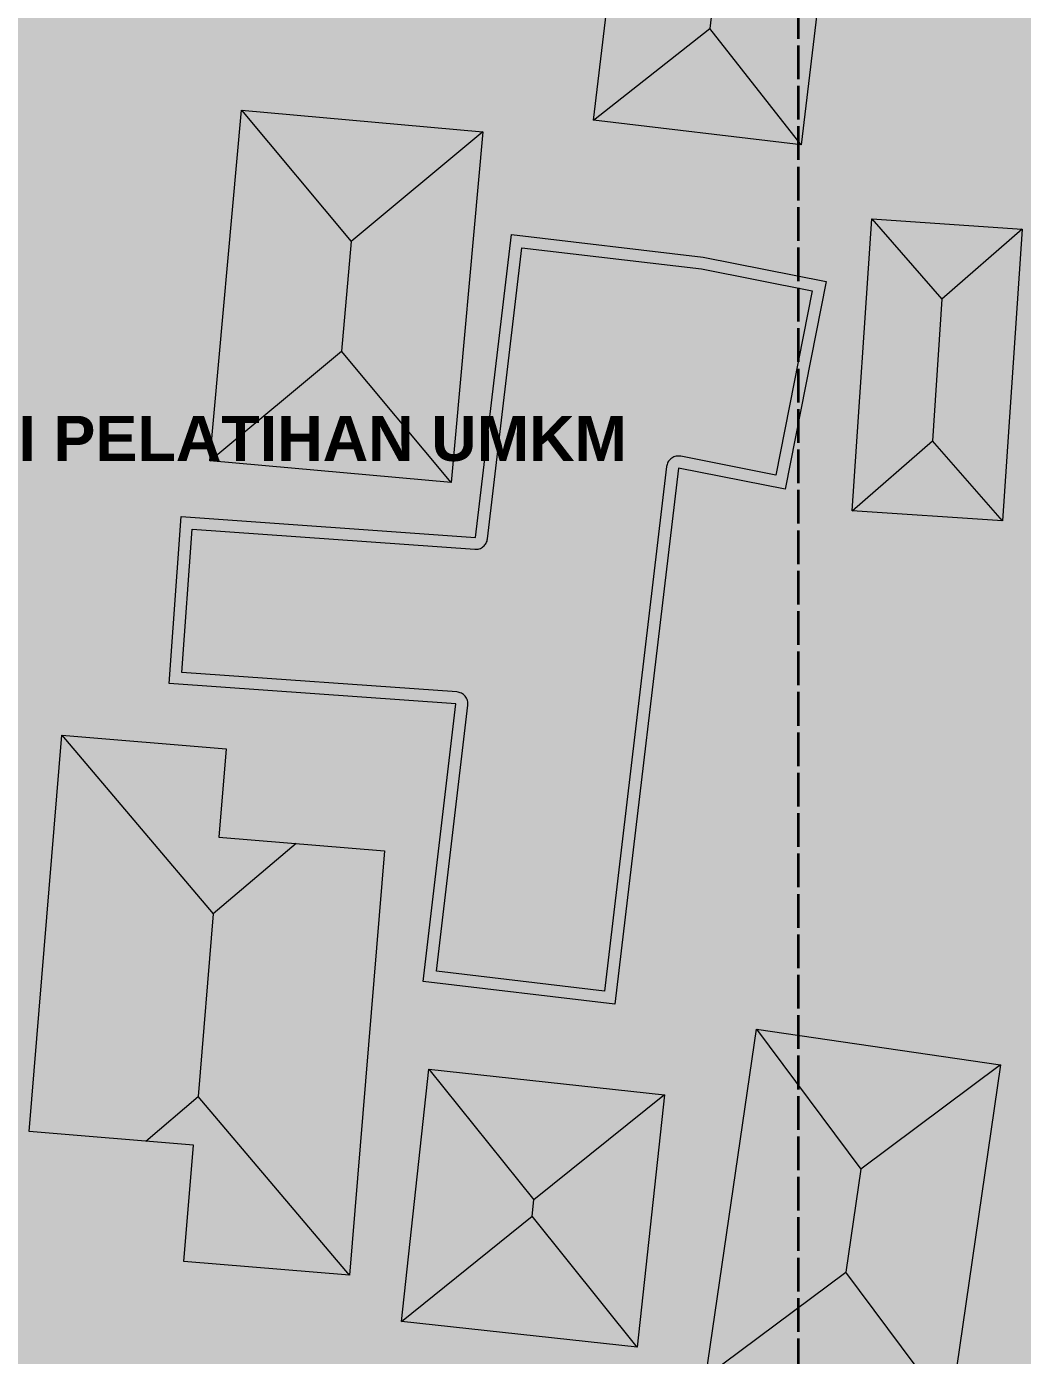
# Model space of a CAD drawing. Header units: metres. Extents: x 305909 to 307171, y 9156037 to 9156671.
# Drawn here: x 306410.9 to 306448.5, y 9156451.4 to 9156501.5 of the extents above; entities that cross this region are included whole.
import ezdxf

# ---------------------------------------------------------------- set-up
doc = ezdxf.new("R2010")
doc.units = ezdxf.units.M
doc.linetypes.add('DASHED', pattern=[1.524, 1.27, -0.254])
for name, color, linetype, lineweight, true_color in [('B-BANGUNAN_PERMUKIMAN', 7, 'Continuous', 13, 0xf0cd8c), ('B-BAYANGAN', 7, 'Continuous', 0, 0x76786c), ('T-BANGUNAN_KLASTER_INTI', 7, 'Continuous', 13, 0xe88c3c), ('T-KLASTER_TEMPE_INTI', 7, 'DASHED', 35, 0xd26e14), ('T-LABEL_ELEMEN', 7, 'Continuous', 0, 0x141414), ('Z-R', 7, 'Continuous', 0, 0xfaf4e6), ('Z-R-UT', 7, 'Continuous', 0, 0xffd699)]:
    doc.layers.add(name, color=color, linetype=linetype, lineweight=lineweight, true_color=true_color)
doc.styles.add('ARIALB', font='arialbd.ttf')

msp = doc.modelspace()

# ---------------------------------------------------------------- hatches: boundary and pattern name
at = {"layer": 'B-BANGUNAN_PERMUKIMAN', "true_color": 0xee9467}
h = msp.add_hatch(color=21, dxfattribs=at)
h.dxf.hatch_style = 1
h.paths.add_polyline_path([(306437.848, 9156511.308), (306436.67, 9156501.467), (306432.284, 9156498.02), (306434.401, 9156515.694), (306437.848, 9156511.308)])
at = {"layer": 'B-BANGUNAN_PERMUKIMAN', "true_color": 0xb97350}
h = msp.add_hatch(color=23, dxfattribs=at)
h.dxf.hatch_style = 1
h.paths.add_polyline_path([(306440.117, 9156497.082), (306440.117, 9156497.082), (306436.67, 9156501.467), (306437.848, 9156511.308), (306442.234, 9156514.756), (306440.117, 9156497.082)])
at = {"layer": 'B-BANGUNAN_PERMUKIMAN', "true_color": 0xbf7652}
h = msp.add_hatch(color=23, dxfattribs=at)
h.dxf.hatch_style = 1
h.paths.add_polyline_path([(306436.67, 9156501.467), (306440.117, 9156497.082), (306432.284, 9156498.02), (306436.67, 9156501.467)])
at = {"layer": 'B-BANGUNAN_PERMUKIMAN', "true_color": 0xee9467}
h = msp.add_hatch(color=21, dxfattribs=at)
h.dxf.hatch_style = 1
h.paths.add_polyline_path([(306423.15, 9156493.434), (306422.778, 9156489.307), (306417.818, 9156485.165), (306419.008, 9156498.394), (306423.15, 9156493.434)])
at = {"layer": 'B-BANGUNAN_PERMUKIMAN', "true_color": 0xe99165}
h = msp.add_hatch(color=33, dxfattribs=at)
h.dxf.hatch_style = 1
h.paths.add_polyline_path([(306423.15, 9156493.434), (306419.008, 9156498.394), (306419.008, 9156498.394), (306428.111, 9156497.575), (306423.15, 9156493.434)])
at = {"layer": 'B-BANGUNAN_PERMUKIMAN', "true_color": 0xb97350}
h = msp.add_hatch(color=23, dxfattribs=at)
h.dxf.hatch_style = 1
h.paths.add_polyline_path([(306426.92, 9156484.346), (306422.778, 9156489.307), (306423.15, 9156493.434), (306428.111, 9156497.575), (306426.92, 9156484.346)])
at = {"layer": 'B-BANGUNAN_PERMUKIMAN', "true_color": 0xed9367}
h = msp.add_hatch(color=21, dxfattribs=at)
h.dxf.hatch_style = 1
h.paths.add_polyline_path([(306445.427, 9156491.263), (306445.068, 9156485.925), (306442.043, 9156483.282), (306442.784, 9156494.288), (306445.427, 9156491.263)])
at = {"layer": 'B-BANGUNAN_PERMUKIMAN', "true_color": 0xea9165}
h = msp.add_hatch(color=33, dxfattribs=at)
h.dxf.hatch_style = 1
h.paths.add_polyline_path([(306445.427, 9156491.263), (306442.784, 9156494.288), (306448.452, 9156493.907), (306445.427, 9156491.263)])
at = {"layer": 'B-BANGUNAN_PERMUKIMAN', "true_color": 0xd4845c}
h = msp.add_hatch(color=23, dxfattribs=at)
h.dxf.hatch_style = 1
h.paths.add_polyline_path([(306441.059, 9156491.932), (306439.51, 9156484.099), (306435.485, 9156484.894), (306433.092, 9156464.669), (306425.858, 9156465.525), (306427.097, 9156475.998), (306416.282, 9156476.766), (306416.73, 9156483.067), (306427.84, 9156482.278), (306429.192, 9156493.703), (306436.426, 9156492.847), (306441.059, 9156491.932)])
at = {"layer": 'B-BANGUNAN_PERMUKIMAN', "true_color": 0xba7450}
h = msp.add_hatch(color=23, dxfattribs=at)
h.dxf.hatch_style = 1
h.paths.add_polyline_path([(306447.711, 9156482.9), (306445.068, 9156485.925), (306445.427, 9156491.263), (306448.452, 9156493.907), (306447.711, 9156482.9)])
at = {"layer": 'B-BANGUNAN_PERMUKIMAN', "true_color": 0xbe7652}
h = msp.add_hatch(color=23, dxfattribs=at)
h.dxf.hatch_style = 1
h.paths.add_polyline_path([(306422.778, 9156489.307), (306426.92, 9156484.346), (306417.818, 9156485.165), (306417.818, 9156485.165), (306422.778, 9156489.307)])
at = {"layer": 'B-BANGUNAN_PERMUKIMAN', "true_color": 0xbd7652}
h = msp.add_hatch(color=23, dxfattribs=at)
h.dxf.hatch_style = 1
h.paths.add_polyline_path([(306442.043, 9156483.282), (306442.043, 9156483.282), (306445.068, 9156485.925), (306447.711, 9156482.9), (306442.043, 9156483.282)])
at = {"layer": 'B-BANGUNAN_PERMUKIMAN', "true_color": 0xec9366}
h = msp.add_hatch(color=33, dxfattribs=at)
h.dxf.hatch_style = 1
h.paths.add_polyline_path([(306417.944, 9156468.083), (306417.374, 9156461.186), (306415.395, 9156459.508), (306411, 9156459.871), (306412.236, 9156474.82), (306417.944, 9156468.083)])
at = {"layer": 'B-BANGUNAN_PERMUKIMAN', "true_color": 0xea9165}
h = msp.add_hatch(color=33, dxfattribs=at)
h.dxf.hatch_style = 1
h.paths.add_polyline_path([(306417.944, 9156468.083), (306412.236, 9156474.82), (306412.236, 9156474.821), (306418.43, 9156474.309), (306418.154, 9156470.972), (306421.07, 9156470.731), (306417.944, 9156468.083)])
at = {"layer": 'B-BANGUNAN_PERMUKIMAN', "true_color": 0xb87350}
h = msp.add_hatch(color=35, dxfattribs=at)
h.dxf.hatch_style = 1
h.paths.add_polyline_path([(306423.084, 9156454.448), (306417.374, 9156461.186), (306417.944, 9156468.083), (306421.07, 9156470.731), (306424.406, 9156470.455), (306423.084, 9156454.448)])
at = {"layer": 'B-BANGUNAN_PERMUKIMAN', "true_color": 0xef9467}
h = msp.add_hatch(color=21, dxfattribs=at)
h.dxf.hatch_style = 1
h.paths.add_polyline_path([(306438.429, 9156463.728), (306442.364, 9156458.455), (306441.798, 9156454.565), (306436.525, 9156450.631), (306438.429, 9156463.728)])
at = {"layer": 'B-BANGUNAN_PERMUKIMAN', "true_color": 0xe89064}
h = msp.add_hatch(color=33, dxfattribs=at)
h.dxf.hatch_style = 1
h.paths.add_polyline_path([(306442.364, 9156458.455), (306438.429, 9156463.728), (306447.637, 9156462.389), (306447.637, 9156462.389), (306442.364, 9156458.455)])
at = {"layer": 'B-BANGUNAN_PERMUKIMAN', "true_color": 0xee9467}
h = msp.add_hatch(color=21, dxfattribs=at)
h.dxf.hatch_style = 1
h.paths.add_polyline_path([(306426.074, 9156462.22), (306426.074, 9156462.22), (306430.036, 9156457.289), (306429.969, 9156456.674), (306425.038, 9156452.711), (306426.074, 9156462.22)])
at = {"layer": 'B-BANGUNAN_PERMUKIMAN', "true_color": 0xe99165}
h = msp.add_hatch(color=33, dxfattribs=at)
h.dxf.hatch_style = 1
h.paths.add_polyline_path([(306430.036, 9156457.289), (306426.074, 9156462.22), (306434.967, 9156461.251), (306434.967, 9156461.251), (306430.036, 9156457.289)])
at = {"layer": 'B-BANGUNAN_PERMUKIMAN', "true_color": 0xb87350}
h = msp.add_hatch(color=35, dxfattribs=at)
h.dxf.hatch_style = 1
h.paths.add_polyline_path([(306441.798, 9156454.565), (306442.364, 9156458.455), (306447.637, 9156462.389), (306445.732, 9156449.292), (306441.798, 9156454.565)])
at = {"layer": 'B-BANGUNAN_PERMUKIMAN', "true_color": 0xbe7652}
h = msp.add_hatch(color=23, dxfattribs=at)
h.dxf.hatch_style = 1
h.paths.add_polyline_path([(306417.374, 9156461.186), (306423.084, 9156454.448), (306416.831, 9156454.965), (306417.194, 9156459.359), (306415.395, 9156459.508), (306417.374, 9156461.186)])
at = {"layer": 'B-BANGUNAN_PERMUKIMAN', "true_color": 0xb97350}
h = msp.add_hatch(color=23, dxfattribs=at)
h.dxf.hatch_style = 1
h.paths.add_polyline_path([(306429.969, 9156456.674), (306430.036, 9156457.289), (306434.967, 9156461.251), (306433.931, 9156451.742), (306429.969, 9156456.674)])
at = {"layer": 'B-BANGUNAN_PERMUKIMAN', "true_color": 0xbe7652}
h = msp.add_hatch(color=23, dxfattribs=at)
h.dxf.hatch_style = 1
h.paths.add_polyline_path([(306429.969, 9156456.674), (306433.931, 9156451.742), (306425.038, 9156452.711), (306429.969, 9156456.674)])
at = {"layer": 'B-BANGUNAN_PERMUKIMAN', "true_color": 0xbf7753}
h = msp.add_hatch(color=23, dxfattribs=at)
h.dxf.hatch_style = 1
h.paths.add_polyline_path([(306436.525, 9156450.631), (306441.798, 9156454.565), (306445.732, 9156449.292), (306436.525, 9156450.631)])
at = {"layer": 'B-BAYANGAN', "true_color": 0x76786c}
h = msp.add_hatch(color=8, dxfattribs=at)
h.dxf.hatch_style = 1
h.paths.add_polyline_path([(306442.984, 9156514.006), (306440.867, 9156496.332), (306433.034, 9156497.27), (306435.151, 9156514.944), (306442.984, 9156514.006)])
h = msp.add_hatch(color=8, dxfattribs=at)
h.dxf.hatch_style = 1
h.paths.add_polyline_path([(306442.984, 9156514.006), (306440.867, 9156496.332), (306433.034, 9156497.27), (306435.151, 9156514.944), (306442.984, 9156514.006)])
h = msp.add_hatch(color=8, dxfattribs=at)
h.dxf.hatch_style = 1
h.paths.add_polyline_path([(306428.861, 9156496.825), (306427.67, 9156483.596), (306418.568, 9156484.415), (306419.759, 9156497.644), (306428.861, 9156496.825)])
h = msp.add_hatch(color=8, dxfattribs=at)
h.dxf.hatch_style = 1
h.paths.add_polyline_path([(306428.861, 9156496.825), (306427.67, 9156483.596), (306418.568, 9156484.415), (306419.759, 9156497.644), (306428.861, 9156496.825)])
h = msp.add_hatch(color=8, dxfattribs=at)
h.dxf.hatch_style = 1
h.paths.add_polyline_path([(306449.202, 9156493.157), (306448.461, 9156482.15), (306442.793, 9156482.532), (306443.534, 9156493.538), (306449.202, 9156493.157)])
h = msp.add_hatch(color=8, dxfattribs=at)
h.dxf.hatch_style = 1
h.paths.add_polyline_path([(306441.809, 9156491.182), (306440.26, 9156483.349), (306436.235, 9156484.144), (306433.842, 9156463.919), (306426.608, 9156464.775), (306427.847, 9156475.248), (306417.032, 9156476.016), (306417.48, 9156482.317), (306428.59, 9156481.528), (306429.942, 9156492.953), (306437.176, 9156492.097), (306441.809, 9156491.182)])
h = msp.add_hatch(color=8, dxfattribs=at)
h.dxf.hatch_style = 1
h.paths.add_polyline_path([(306441.809, 9156491.182), (306440.26, 9156483.349), (306436.235, 9156484.144), (306433.842, 9156463.919), (306426.608, 9156464.775), (306427.847, 9156475.248), (306417.032, 9156476.016), (306417.48, 9156482.317), (306428.59, 9156481.528), (306429.942, 9156492.953), (306437.176, 9156492.097), (306441.809, 9156491.182)])
h = msp.add_hatch(color=8, dxfattribs=at)
h.dxf.hatch_style = 1
h.paths.add_polyline_path([(306425.157, 9156469.705), (306423.834, 9156453.698), (306417.581, 9156454.215), (306417.944, 9156458.609), (306411.75, 9156459.121), (306412.986, 9156474.071), (306419.18, 9156473.559), (306418.904, 9156470.222), (306425.157, 9156469.705)])
h = msp.add_hatch(color=8, dxfattribs=at)
h.dxf.hatch_style = 1
h.paths.add_polyline_path([(306425.157, 9156469.705), (306423.834, 9156453.698), (306417.581, 9156454.215), (306417.944, 9156458.609), (306411.75, 9156459.121), (306412.986, 9156474.071), (306419.18, 9156473.559), (306418.904, 9156470.222), (306425.157, 9156469.705)])
h = msp.add_hatch(color=8, dxfattribs=at)
h.dxf.hatch_style = 1
h.paths.add_polyline_path([(306448.387, 9156461.639), (306446.482, 9156448.542), (306437.274, 9156449.881), (306439.179, 9156462.978), (306448.387, 9156461.639)])
h = msp.add_hatch(color=8, dxfattribs=at)
h.dxf.hatch_style = 1
h.paths.add_polyline_path([(306435.717, 9156460.501), (306434.681, 9156450.992), (306425.788, 9156451.961), (306426.823, 9156461.47), (306435.717, 9156460.501)])
h = msp.add_hatch(color=8, dxfattribs=at)
h.dxf.hatch_style = 1
h.paths.add_polyline_path([(306435.717, 9156460.501), (306434.681, 9156450.992), (306425.788, 9156451.961), (306426.823, 9156461.47), (306435.717, 9156460.501)])
at = {"layer": 'T-BANGUNAN_KLASTER_INTI', "true_color": 0xffb42d}
h = msp.add_hatch(color=40, dxfattribs=at)
h.dxf.hatch_style = 1
h.paths.add_polyline_path([(306437.848, 9156511.308), (306436.67, 9156501.467), (306432.284, 9156498.02), (306434.401, 9156515.694), (306437.848, 9156511.308)])
at = {"layer": 'T-BANGUNAN_KLASTER_INTI', "true_color": 0xd08b22}
h = msp.add_hatch(color=42, dxfattribs=at)
h.dxf.hatch_style = 1
h.paths.add_polyline_path([(306440.117, 9156497.082), (306440.117, 9156497.082), (306436.67, 9156501.467), (306437.848, 9156511.308), (306442.234, 9156514.756), (306440.117, 9156497.082)])
at = {"layer": 'T-BANGUNAN_KLASTER_INTI', "true_color": 0xd69024}
h = msp.add_hatch(color=42, dxfattribs=at)
h.dxf.hatch_style = 1
h.paths.add_polyline_path([(306436.67, 9156501.467), (306440.117, 9156497.082), (306432.284, 9156498.02), (306436.67, 9156501.467)])
at = {"layer": 'T-BANGUNAN_KLASTER_INTI', "true_color": 0xffb32c}
h = msp.add_hatch(color=40, dxfattribs=at)
h.dxf.hatch_style = 1
h.paths.add_polyline_path([(306423.15, 9156493.434), (306422.778, 9156489.307), (306417.818, 9156485.165), (306419.008, 9156498.394), (306423.15, 9156493.434)])
at = {"layer": 'T-BANGUNAN_KLASTER_INTI', "true_color": 0xffb02c}
h = msp.add_hatch(color=40, dxfattribs=at)
h.dxf.hatch_style = 1
h.paths.add_polyline_path([(306423.15, 9156493.434), (306419.008, 9156498.394), (306419.008, 9156498.394), (306428.111, 9156497.575), (306423.15, 9156493.434)])
at = {"layer": 'T-BANGUNAN_KLASTER_INTI', "true_color": 0xd08c23}
h = msp.add_hatch(color=42, dxfattribs=at)
h.dxf.hatch_style = 1
h.paths.add_polyline_path([(306426.92, 9156484.346), (306422.778, 9156489.307), (306423.15, 9156493.434), (306428.111, 9156497.575), (306426.92, 9156484.346)])
at = {"layer": 'T-BANGUNAN_KLASTER_INTI', "true_color": 0xeea028}
h = msp.add_hatch(color=42, dxfattribs=at)
h.dxf.hatch_style = 1
h.paths.add_polyline_path([(306441.059, 9156491.932), (306439.51, 9156484.099), (306435.485, 9156484.894), (306433.092, 9156464.669), (306425.858, 9156465.525), (306427.097, 9156475.998), (306416.282, 9156476.766), (306416.73, 9156483.067), (306427.84, 9156482.278), (306429.192, 9156493.703), (306436.426, 9156492.847), (306441.059, 9156491.932)])
at = {"layer": 'T-BANGUNAN_KLASTER_INTI', "true_color": 0xd58f23}
h = msp.add_hatch(color=42, dxfattribs=at)
h.dxf.hatch_style = 1
h.paths.add_polyline_path([(306422.778, 9156489.307), (306426.92, 9156484.346), (306417.818, 9156485.165), (306417.818, 9156485.165), (306422.778, 9156489.307)])
at = {"layer": 'T-BANGUNAN_KLASTER_INTI', "true_color": 0xffb22c}
h = msp.add_hatch(color=40, dxfattribs=at)
h.dxf.hatch_style = 1
h.paths.add_polyline_path([(306417.944, 9156468.083), (306417.374, 9156461.186), (306415.395, 9156459.508), (306411, 9156459.871), (306412.236, 9156474.82), (306417.944, 9156468.083)])
at = {"layer": 'T-BANGUNAN_KLASTER_INTI', "true_color": 0xffb02c}
h = msp.add_hatch(color=40, dxfattribs=at)
h.dxf.hatch_style = 1
h.paths.add_polyline_path([(306417.944, 9156468.083), (306412.236, 9156474.82), (306412.236, 9156474.821), (306418.43, 9156474.309), (306418.154, 9156470.972), (306421.07, 9156470.731), (306417.944, 9156468.083)])
at = {"layer": 'T-BANGUNAN_KLASTER_INTI', "true_color": 0xcf8b22}
h = msp.add_hatch(color=42, dxfattribs=at)
h.dxf.hatch_style = 1
h.paths.add_polyline_path([(306423.084, 9156454.448), (306417.374, 9156461.186), (306417.944, 9156468.083), (306421.07, 9156470.731), (306424.406, 9156470.455), (306423.084, 9156454.448)])
at = {"layer": 'T-BANGUNAN_KLASTER_INTI', "true_color": 0xffb32c}
h = msp.add_hatch(color=40, dxfattribs=at)
h.dxf.hatch_style = 1
h.paths.add_polyline_path([(306426.074, 9156462.22), (306426.074, 9156462.22), (306430.036, 9156457.289), (306429.969, 9156456.674), (306425.038, 9156452.711), (306426.074, 9156462.22)])
at = {"layer": 'T-BANGUNAN_KLASTER_INTI', "true_color": 0xffb02c}
h = msp.add_hatch(color=40, dxfattribs=at)
h.dxf.hatch_style = 1
h.paths.add_polyline_path([(306430.036, 9156457.289), (306426.074, 9156462.22), (306434.967, 9156461.251), (306434.967, 9156461.251), (306430.036, 9156457.289)])
at = {"layer": 'T-BANGUNAN_KLASTER_INTI', "true_color": 0xd58f23}
h = msp.add_hatch(color=42, dxfattribs=at)
h.dxf.hatch_style = 1
h.paths.add_polyline_path([(306417.374, 9156461.186), (306423.084, 9156454.448), (306416.831, 9156454.965), (306417.194, 9156459.359), (306415.395, 9156459.508), (306417.374, 9156461.186)])
at = {"layer": 'T-BANGUNAN_KLASTER_INTI', "true_color": 0xd08c23}
h = msp.add_hatch(color=42, dxfattribs=at)
h.dxf.hatch_style = 1
h.paths.add_polyline_path([(306429.969, 9156456.674), (306430.036, 9156457.289), (306434.967, 9156461.251), (306433.931, 9156451.742), (306429.969, 9156456.674)])
at = {"layer": 'T-BANGUNAN_KLASTER_INTI', "true_color": 0xd68f23}
h = msp.add_hatch(color=42, dxfattribs=at)
h.dxf.hatch_style = 1
h.paths.add_polyline_path([(306429.969, 9156456.674), (306433.931, 9156451.742), (306425.038, 9156452.711), (306429.969, 9156456.674)])
at = {"layer": 'Z-R', "true_color": 0xf4f2ec}
h = msp.add_hatch(color=7, dxfattribs=at)
h.dxf.hatch_style = 1
h.paths.add_polyline_path([(306624.289, 9156242.595), (306556.388, 9156238.052), (306554.003, 9156281.952), (306509.625, 9156279.089), (306499.604, 9156305.811), (306466.679, 9156301.994), (306472.882, 9156235.666), (306497.912, 9156229.062), (306526.804, 9156228.986), (306531.575, 9156219.919), (306532.491, 9156127.582), (306486.314, 9156132.333), (306393.989, 9156155.199), (306332.726, 9156171.593), (306288.72, 9156190.576), (306259.621, 9156211.151), (306259.621, 9156409.341), (306281.946, 9156409.003), (306338.236, 9156402.748), (306341.903, 9156461.433), (306341.903, 9156461.433), (306341.904, 9156461.433), (306369.777, 9156457.841), (306369.778, 9156457.841), (306369.779, 9156457.84), (306369.78, 9156457.84), (306369.78, 9156457.84), (306369.781, 9156457.839), (306369.782, 9156457.838), (306369.783, 9156457.838), (306369.783, 9156457.837), (306369.784, 9156457.836), (306369.784, 9156457.835), (306369.785, 9156457.834), (306369.785, 9156457.833), (306369.785, 9156457.832), (306369.785, 9156457.831), (306369.785, 9156457.83), (306369.785, 9156457.829), (306360, 9156400.45), (306360, 9156400.449), (306360, 9156400.449), (306360, 9156380), (306360, 9156380), (306360, 9156380), (306440, 9156380), (306440, 9156380), (306440, 9156380), (306440, 9156532.835), (306440, 9156532.835), (306440, 9156532.835), (306424.61, 9156536.081), (306424.61, 9156536.081), (306385.74, 9156542.791), (306385.74, 9156542.791), (306305.003, 9156549.608), (306305.003, 9156549.608), (306259.621, 9156554.648), (306259.621, 9156558.541), (306291.75, 9156555.548), (306369.455, 9156545.532), (306504.834, 9156523.084), (306572.178, 9156510.306), (306677.166, 9156490.276), (306764.133, 9156475.064), (306735.941, 9156145.416), (306694.109, 9156139.201), (306694.292, 9156206.558), (306623.212, 9156213.87), (306624.289, 9156242.595)])
at = {"layer": 'Z-R-UT', "true_color": 0xfae9cc}
h = msp.add_hatch(color=254, dxfattribs=at)
h.dxf.hatch_style = 1
h.paths.add_polyline_path([(306385.919, 9156542.76), (306424.61, 9156536.081), (306424.61, 9156536.081), (306440, 9156532.835), (306440, 9156532.835), (306440, 9156532.835), (306440, 9156380), (306440, 9156380), (306440, 9156380), (306385.919, 9156380), (306385.919, 9156466.63), (306386.344, 9156466.524), (306386.561, 9156467.851), (306386.602, 9156468.043), (306386.661, 9156468.23), (306386.739, 9156468.41), (306386.834, 9156468.582), (306386.945, 9156468.744), (306387.072, 9156468.894), (306387.213, 9156469.031), (306387.366, 9156469.153), (306387.531, 9156469.26), (306387.705, 9156469.35), (306387.888, 9156469.422), (306388.076, 9156469.476), (306388.27, 9156469.512), (306388.465, 9156469.528), (306388.661, 9156469.526), (306388.856, 9156469.504), (306398.831, 9156467.878), (306399.406, 9156469.094), (306399.968, 9156470.665), (306400.373, 9156472.283), (306400.618, 9156473.934), (306400.7, 9156475.6), (306400.638, 9156476.859), (306391.105, 9156478.896), (306390.915, 9156478.946), (306390.731, 9156479.015), (306390.555, 9156479.101), (306390.388, 9156479.205), (306390.232, 9156479.324), (306390.089, 9156479.458), (306389.959, 9156479.605), (306389.844, 9156479.764), (306389.746, 9156479.934), (306389.664, 9156480.113), (306389.601, 9156480.298), (306389.556, 9156480.489), (306389.53, 9156480.684), (306389.523, 9156480.88), (306389.535, 9156481.076), (306389.567, 9156481.27), (306390.119, 9156483.854), (306385.919, 9156484.648), (306385.919, 9156542.76)])

# ---------------------------------------------------------------- linework, layer by layer
at = {"layer": 'B-BANGUNAN_PERMUKIMAN', "color": 27, "lineweight": 9, "true_color": 0x744832}
for p, q in [((306437.848, 9156511.308), (306436.67, 9156501.467)), ((306432.284, 9156498.02), (306436.67, 9156501.467)), ((306440.117, 9156497.082), (306436.67, 9156501.467)), ((306419.008, 9156498.394), (306423.15, 9156493.434)), ((306428.111, 9156497.575), (306423.15, 9156493.434)), ((306442.784, 9156494.288), (306445.427, 9156491.263)), ((306448.452, 9156493.907), (306445.427, 9156491.263)), ((306423.15, 9156493.434), (306422.778, 9156489.307)), ((306445.427, 9156491.263), (306445.068, 9156485.925)), ((306417.818, 9156485.165), (306422.778, 9156489.307)), ((306426.92, 9156484.346), (306422.778, 9156489.307)), ((306442.043, 9156483.282), (306445.068, 9156485.925)), ((306447.711, 9156482.9), (306445.068, 9156485.925)), ((306412.236, 9156474.82), (306417.944, 9156468.083)), ((306421.07, 9156470.731), (306417.944, 9156468.083)), ((306417.944, 9156468.083), (306417.374, 9156461.186)), ((306438.429, 9156463.728), (306442.364, 9156458.455)), ((306426.074, 9156462.22), (306430.036, 9156457.289)), ((306447.637, 9156462.389), (306442.364, 9156458.455)), ((306415.395, 9156459.508), (306417.374, 9156461.186)), ((306423.084, 9156454.448), (306417.374, 9156461.186)), ((306434.967, 9156461.251), (306430.036, 9156457.289)), ((306442.364, 9156458.455), (306441.798, 9156454.565)), ((306429.969, 9156456.674), (306430.036, 9156457.289)), ((306425.038, 9156452.711), (306429.969, 9156456.674)), ((306433.931, 9156451.742), (306429.969, 9156456.674)), ((306436.525, 9156450.631), (306441.798, 9156454.565)), ((306445.732, 9156449.292), (306441.798, 9156454.565))]:
    msp.add_line(p, q, dxfattribs=at)
at = {"layer": 'B-BANGUNAN_PERMUKIMAN', "color": 27, "lineweight": 13, "true_color": 0x744832}
for points in [[(306442.234, 9156514.756), (306440.117, 9156497.082), (306432.284, 9156498.02), (306434.401, 9156515.694), (306442.234, 9156514.756)], [(306428.111, 9156497.575), (306426.92, 9156484.346), (306417.818, 9156485.165), (306419.008, 9156498.394), (306428.111, 9156497.575)], [(306448.452, 9156493.907), (306447.711, 9156482.9), (306442.043, 9156483.282), (306442.784, 9156494.288), (306448.452, 9156493.907)], [(306441.059, 9156491.932), (306439.51, 9156484.099), (306435.485, 9156484.894), (306433.092, 9156464.669), (306425.858, 9156465.525), (306427.097, 9156475.998), (306416.282, 9156476.766), (306416.73, 9156483.067), (306427.84, 9156482.278), (306429.192, 9156493.703), (306436.426, 9156492.847), (306441.059, 9156491.932)], [(306424.407, 9156470.455), (306423.084, 9156454.448), (306416.831, 9156454.965), (306417.194, 9156459.359), (306411, 9156459.871), (306412.236, 9156474.821), (306418.43, 9156474.309), (306418.154, 9156470.972), (306424.407, 9156470.455)], [(306447.637, 9156462.389), (306445.732, 9156449.292), (306436.524, 9156450.631), (306438.429, 9156463.728), (306447.637, 9156462.389)], [(306434.967, 9156461.251), (306433.931, 9156451.742), (306425.038, 9156452.711), (306426.073, 9156462.22), (306434.967, 9156461.251)]]:
    msp.add_lwpolyline(points, close=True, dxfattribs=at)
at = {"layer": 'B-BANGUNAN_PERMUKIMAN', "color": 21, "lineweight": 9, "true_color": 0xfa9b6c}
msp.add_lwpolyline([(306440.53, 9156491.577), (306439.156, 9156484.628), (306435.573, 9156485.336), (306435.529, 9156485.342), (306435.486, 9156485.344), (306435.442, 9156485.342), (306435.399, 9156485.336), (306435.357, 9156485.326), (306435.316, 9156485.311), (306435.276, 9156485.293), (306435.239, 9156485.271), (306435.203, 9156485.245), (306435.171, 9156485.216), (306435.141, 9156485.184), (306435.115, 9156485.149), (306435.092, 9156485.112), (306435.072, 9156485.073), (306435.057, 9156485.032), (306435.046, 9156484.99), (306435.038, 9156484.947), (306432.698, 9156465.169), (306426.358, 9156465.919), (306427.544, 9156475.945), (306427.547, 9156475.991), (306427.545, 9156476.036), (306427.539, 9156476.081), (306427.529, 9156476.125), (306427.514, 9156476.168), (306427.494, 9156476.21), (306427.471, 9156476.249), (306427.444, 9156476.285), (306427.413, 9156476.319), (306427.379, 9156476.349), (306427.342, 9156476.375), (306427.303, 9156476.398), (306427.261, 9156476.417), (306427.218, 9156476.432), (306427.174, 9156476.442), (306427.129, 9156476.447), (306416.763, 9156477.183), (306417.147, 9156482.586), (306427.808, 9156481.829), (306427.851, 9156481.828), (306427.894, 9156481.831), (306427.936, 9156481.838), (306427.977, 9156481.849), (306428.017, 9156481.864), (306428.056, 9156481.883), (306428.092, 9156481.906), (306428.127, 9156481.931), (306428.158, 9156481.96), (306428.187, 9156481.992), (306428.213, 9156482.026), (306428.235, 9156482.063), (306428.254, 9156482.101), (306428.269, 9156482.141), (306428.28, 9156482.183), (306428.287, 9156482.225), (306429.586, 9156493.203), (306436.356, 9156492.402), (306440.53, 9156491.577)], close=True, dxfattribs=at)
at = {"layer": 'T-BANGUNAN_KLASTER_INTI', "color": 46, "lineweight": 9, "true_color": 0x825816}
for p, q in [((306437.848, 9156511.308), (306436.67, 9156501.467)), ((306432.284, 9156498.02), (306436.67, 9156501.467)), ((306440.117, 9156497.082), (306436.67, 9156501.467)), ((306419.008, 9156498.394), (306423.15, 9156493.434)), ((306428.111, 9156497.575), (306423.15, 9156493.434)), ((306423.15, 9156493.434), (306422.778, 9156489.307)), ((306417.818, 9156485.165), (306422.778, 9156489.307)), ((306426.92, 9156484.346), (306422.778, 9156489.307)), ((306412.236, 9156474.82), (306417.944, 9156468.083)), ((306421.07, 9156470.731), (306417.944, 9156468.083)), ((306417.944, 9156468.083), (306417.374, 9156461.186)), ((306426.074, 9156462.22), (306430.036, 9156457.289)), ((306415.395, 9156459.508), (306417.374, 9156461.186)), ((306423.084, 9156454.448), (306417.374, 9156461.186)), ((306434.967, 9156461.251), (306430.036, 9156457.289)), ((306429.969, 9156456.674), (306430.036, 9156457.289)), ((306425.038, 9156452.711), (306429.969, 9156456.674)), ((306433.931, 9156451.742), (306429.969, 9156456.674))]:
    msp.add_line(p, q, dxfattribs=at)
at = {"layer": 'T-BANGUNAN_KLASTER_INTI', "color": 46, "lineweight": 13, "true_color": 0x825816}
for points in [[(306442.234, 9156514.756), (306440.117, 9156497.082), (306432.284, 9156498.02), (306434.401, 9156515.694), (306442.234, 9156514.756)], [(306428.111, 9156497.575), (306426.92, 9156484.346), (306417.818, 9156485.165), (306419.008, 9156498.394), (306428.111, 9156497.575)], [(306441.059, 9156491.932), (306439.51, 9156484.099), (306435.485, 9156484.894), (306433.092, 9156464.669), (306425.858, 9156465.525), (306427.097, 9156475.998), (306416.282, 9156476.766), (306416.73, 9156483.067), (306427.84, 9156482.278), (306429.192, 9156493.703), (306436.426, 9156492.847), (306441.059, 9156491.932)], [(306424.407, 9156470.455), (306423.084, 9156454.448), (306416.831, 9156454.965), (306417.194, 9156459.359), (306411, 9156459.871), (306412.236, 9156474.821), (306418.43, 9156474.309), (306418.154, 9156470.972), (306424.407, 9156470.455)], [(306434.967, 9156461.251), (306433.931, 9156451.742), (306425.038, 9156452.711), (306426.073, 9156462.22), (306434.967, 9156461.251)]]:
    msp.add_lwpolyline(points, close=True, dxfattribs=at)
at = {"layer": 'T-BANGUNAN_KLASTER_INTI', "color": 40, "lineweight": 9, "true_color": 0xffbc2f}
msp.add_lwpolyline([(306440.53, 9156491.577), (306439.156, 9156484.628), (306435.573, 9156485.336), (306435.529, 9156485.342), (306435.486, 9156485.344), (306435.442, 9156485.342), (306435.399, 9156485.336), (306435.357, 9156485.326), (306435.316, 9156485.311), (306435.276, 9156485.293), (306435.239, 9156485.271), (306435.203, 9156485.245), (306435.171, 9156485.216), (306435.141, 9156485.184), (306435.115, 9156485.149), (306435.092, 9156485.112), (306435.072, 9156485.073), (306435.057, 9156485.032), (306435.046, 9156484.99), (306435.038, 9156484.947), (306432.698, 9156465.169), (306426.358, 9156465.919), (306427.544, 9156475.945), (306427.547, 9156475.991), (306427.545, 9156476.036), (306427.539, 9156476.081), (306427.529, 9156476.125), (306427.514, 9156476.168), (306427.494, 9156476.21), (306427.471, 9156476.249), (306427.444, 9156476.285), (306427.413, 9156476.319), (306427.379, 9156476.349), (306427.342, 9156476.375), (306427.303, 9156476.398), (306427.261, 9156476.417), (306427.218, 9156476.432), (306427.174, 9156476.442), (306427.129, 9156476.447), (306416.763, 9156477.183), (306417.147, 9156482.586), (306427.808, 9156481.829), (306427.851, 9156481.828), (306427.894, 9156481.831), (306427.936, 9156481.838), (306427.977, 9156481.849), (306428.017, 9156481.864), (306428.056, 9156481.883), (306428.092, 9156481.906), (306428.127, 9156481.931), (306428.158, 9156481.96), (306428.187, 9156481.992), (306428.213, 9156482.026), (306428.235, 9156482.063), (306428.254, 9156482.101), (306428.269, 9156482.141), (306428.28, 9156482.183), (306428.287, 9156482.225), (306429.586, 9156493.203), (306436.356, 9156492.402), (306440.53, 9156491.577)], close=True, dxfattribs=at)
at = {"layer": 'T-KLASTER_TEMPE_INTI'}
msp.add_lwpolyline([(306160.523, 9156563.133), (306186.122, 9156560.815), (306186.122, 9156560.815), (306215.657, 9156559.53), (306215.657, 9156559.53), (306305.003, 9156549.608), (306305.003, 9156549.608), (306385.74, 9156542.791), (306385.74, 9156542.791), (306424.61, 9156536.081), (306424.61, 9156536.081), (306440, 9156532.835), (306440, 9156532.835), (306440, 9156532.835), (306440, 9156380)], dxfattribs=at)

# ---------------------------------------------------------------- texts
at = {"layer": 'T-LABEL_ELEMEN', "color": 24, "true_color": 0x961e1e, "insert": (306404, 9156486), "char_height": 1.7, "attachment_point": 4, "style": 'ARIALB', "bg_fill": 1, "box_fill_scale": 1.25, "bg_fill_color": 7, "bg_fill_true_color": 16777215, "bg_fill_transparency": 0}
msp.add_mtext('BALAI PELATIHAN UMKM', dxfattribs=at)

doc.saveas('drawing.dxf')
